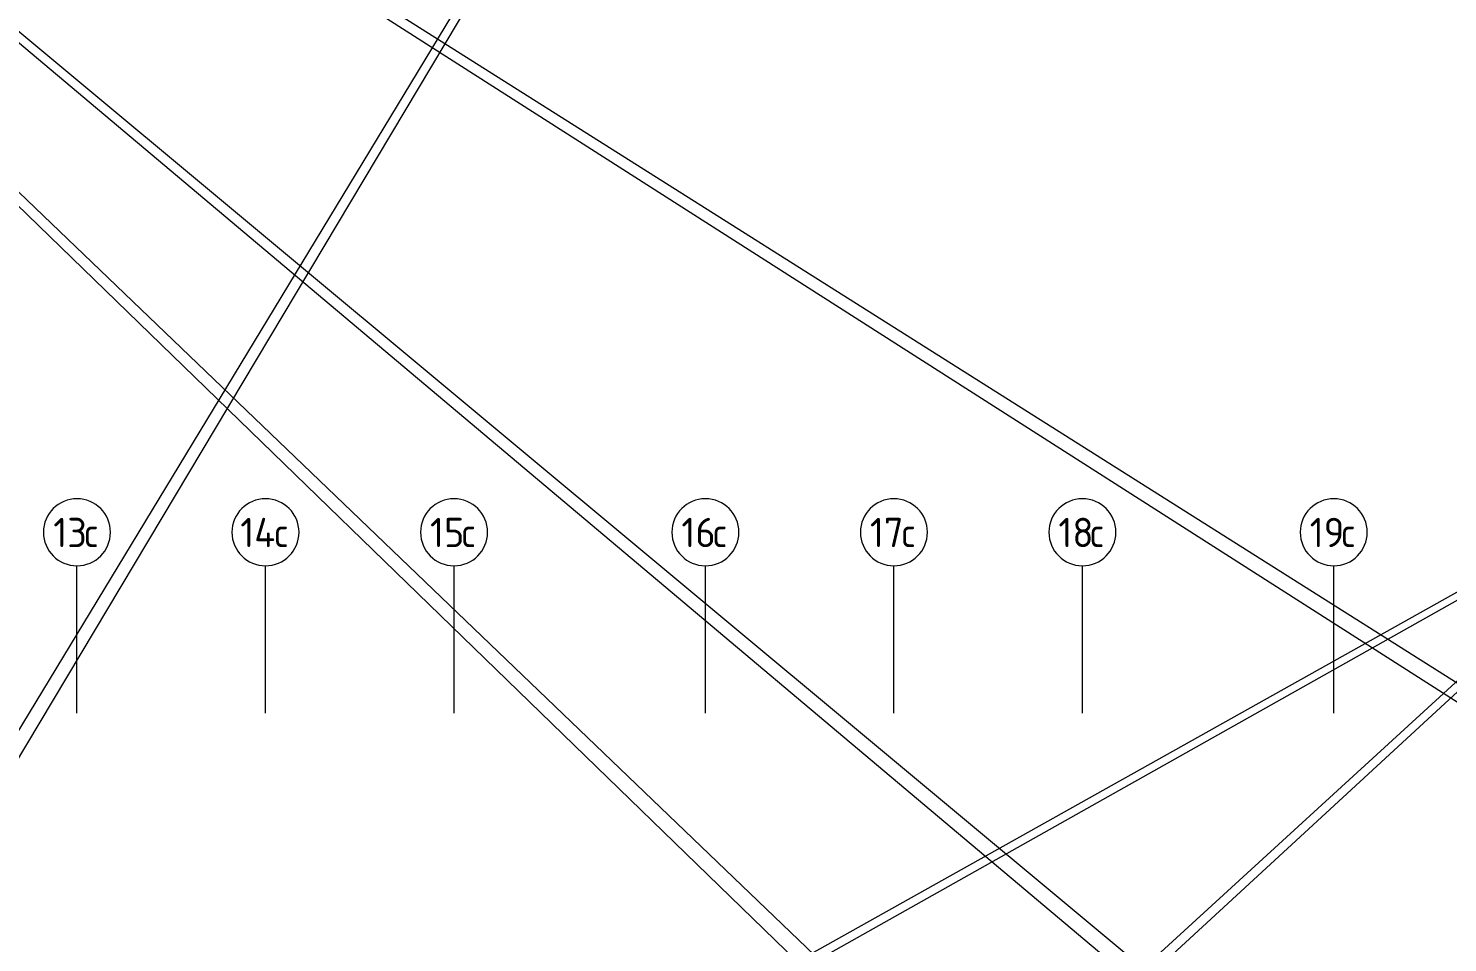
# Model space of a CAD drawing. Header units: millimetres. Extents: x -500089 to 1469082, y -290736 to 166440.
# Drawn here: x 1211794 to 1245671, y -8995 to 12823 of the extents above; entities that cross this region are included whole.
import ezdxf

# ---------------------------------------------------------------- set-up
doc = ezdxf.new("R2010")
doc.units = ezdxf.units.MM
doc.linetypes.add('ASVP_Линия сетки', pattern=[25, 20, -2.5, 0, -2.5])
doc.layers.add('Оси', color=7, linetype='Continuous', lineweight=0)
doc.layers.add('экспертиза ДУ пояснения', color=6, linetype='Continuous', lineweight=0)
doc.styles.add('GOST Common', font='', dxfattribs={"height": 250})
doc.styles.get('GOST Common').set_extended_font_data('GOST Common')

# ---------------------------------------------------------------- blocks, each defined once
blk = doc.blocks.new('Ось сетки - Круг_Ø8 мм-V2539-З Этаж 01')
at = {"layer": 'Оси'}
for start, end in [(360, 180), (180, 360)]:
    blk.add_arc((0, 0), 4, start, end, dxfattribs=at)
blk = doc.blocks.new('АР_СОШ_Верзилово_Сущ_Здание_rvt-2-З Этаж 01')
at = {"layer": 'Оси', "linetype": 'ASVP_Линия сетки'}
for p, q in [((101100, 70051), (101100, 73568)), ((105600, 70051), (105600, 73568)), ((110100, 70051), (110100, 73568)), ((116100, 70051), (116100, 73568)), ((120600, 70051), (120600, 73568)), ((125100, 70051), (125100, 73568)), ((131100, 70051), (131100, 73568))]:
    blk.add_line(p, q, dxfattribs=at)
at = {"lineweight": 5, "xscale": 199.9999999999999, "yscale": 199.9999999999999, "zscale": 199.9999999999999}
for p in [(101100, 74368), (105600, 74368), (110100, 74368), (116100, 74368), (120600, 74368), (125100, 74368), (131100, 74368)]:
    blk.add_blockref('Ось сетки - Круг_Ø8 мм-V2539-З Этаж 01', p, dxfattribs=at)
at = {"layer": 'Оси', "char_height": 700, "attachment_point": 1, "style": 'GOST Common'}
for s, insert, width in [('13', (100533, 74713), 909.11), ('14', (104997, 74713), 995.7), ('15', (109527, 74713), 923.54), ('16', (115527, 74713), 923.54), ('17', (120027, 74713), 923.54), ('18', (124527, 74713), 923.54), ('19', (130527, 74713), 923.54), ('\\fGOST Common|b0|i0|c204|p34|;\\W.9;с', (101283, 74713), 461.77), ('\\fGOST Common|b0|i0|c204|p34|;\\W.9;с', (105819, 74713), 461.77), ('\\fGOST Common|b0|i0|c204|p34|;\\W.9;с', (110289, 74713), 461.77), ('\\fGOST Common|b0|i0|c204|p34|;\\W.9;с', (116289, 74713), 461.77), ('\\fGOST Common|b0|i0|c204|p34|;\\W.9;с', (120789, 74713), 461.77), ('\\fGOST Common|b0|i0|c204|p34|;\\W.9;с', (125289, 74713), 461.77), ('\\fGOST Common|b0|i0|c204|p34|;\\W.9;с', (131289, 74713), 461.77)]:
    blk.add_mtext(s, dxfattribs=dict(at, insert=insert, width=width))
blk = doc.blocks.new('Ось сетки - Круг_Ø8 мм-6577-З Этаж 01')
at = {"layer": 'Оси'}
for start, end in [(360, 180), (180, 360)]:
    blk.add_arc((0, 0), 4, start, end, dxfattribs=at)

msp = doc.modelspace()

# ---------------------------------------------------------------- linework, layer by layer
at = {"layer": 'экспертиза ДУ пояснения'}
for p, q in [((1136153.219, -62046.632), (1328250.608, 45463.519)), ((1328250.608, 45463.519), (1137077.022, -61998.548)), ((1169527.42, -72584.253), (1283545.83, 31674.308)), ((1283545.83, 31674.308), (1170451.223, -72536.169))]:
    msp.add_line(p, q, dxfattribs=at)
at = {"layer": 'экспертиза ДУ пояснения', "elevation": 0}
for points in [[(1238825.439, 41070.052), (1183808.46, -49698.833)], [(1184682.285, -49596.765), (1238825.439, 41070.052)], [(1181121.762, 38102.252), (1278067.643, -43479.212)], [(1278941.469, -43377.144), (1181121.762, 38102.252)], [(1181121.762, 38102.252), (1264778.06, -43044.918)], [(1265651.886, -42942.85), (1181121.762, 38102.252)], [(1181121.762, 38102.252), (1276578.876, -22832.655)], [(1277452.701, -22730.588), (1181121.762, 38102.252)]]:
    msp.add_lwpolyline(points, dxfattribs=at)

# ---------------------------------------------------------------- block references
msp.add_blockref('АР_СОШ_Верзилово_Сущ_Здание_rvt-2-З Этаж 01', (1111853.585, -73570.488))
at = {"layer": 'Оси', "xscale": 199.9999999999999, "yscale": 199.9999999999999, "zscale": 199.9999999999999}
msp.add_blockref('Ось сетки - Круг_Ø8 мм-6577-З Этаж 01', (1242953.585, 797.565), dxfattribs=at)

# ---------------------------------------------------------------- texts
at = {"layer": 'Оси', "char_height": 700, "attachment_point": 1, "style": 'GOST Common'}
for s, insert, width in [('19', (1242380.424, 1142.631), 923.544), ('\\fGOST Common|b0|i0|c204|p34|;\\W.9;с', (1243142.424, 1142.631), 461.772)]:
    msp.add_mtext(s, dxfattribs=dict(at, insert=insert, width=width))

doc.saveas('drawing.dxf')
